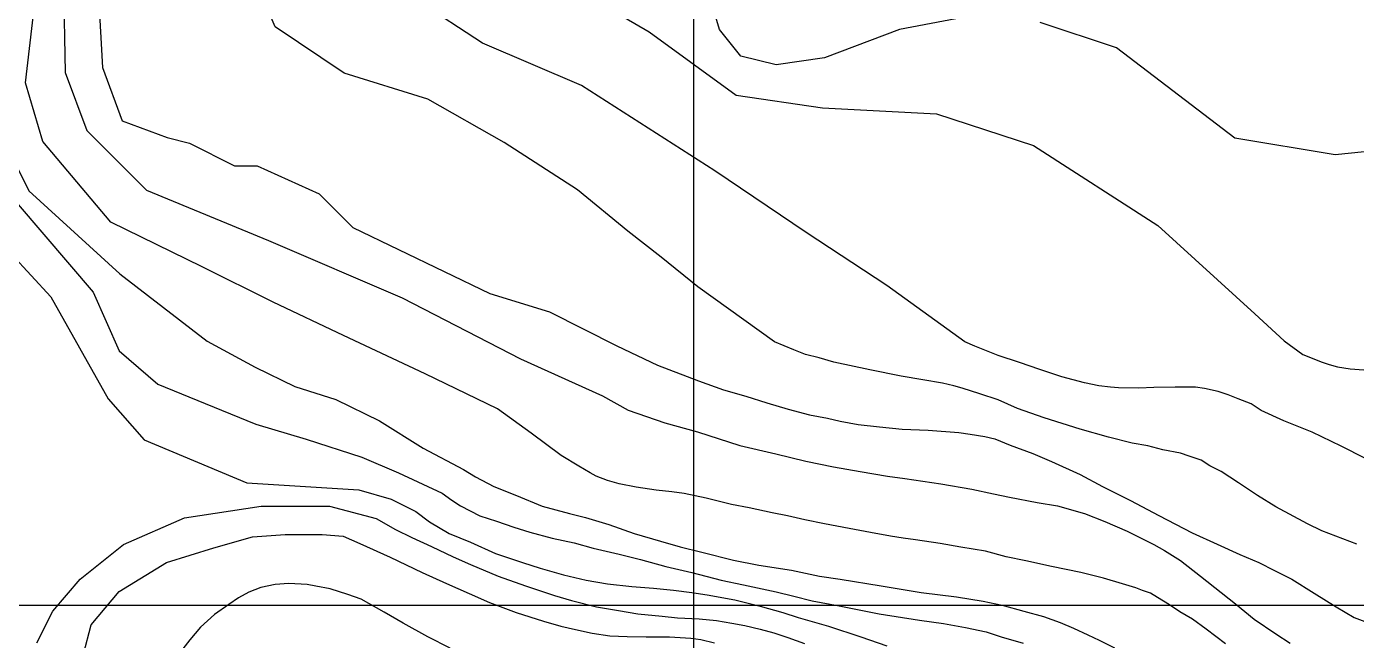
# Model space of a CAD drawing. Header units: millimetres. Extents: x 548366 to 1117317, y 7446967 to 14899125.
# Drawn here: x 555057 to 555662, y 7457399 to 7457678 of the extents above; entities that cross this region are included whole.
import ezdxf

# ---------------------------------------------------------------- set-up
doc = ezdxf.new("R2010")
doc.units = ezdxf.units.MM
doc.header["$MEASUREMENT"] = 0
for name, color, linetype in [('CURVA_INTERMEDIÁRIA', 32, 'Continuous'), ('CURVA_MESTRA', 36, 'Continuous'), ('MALHA_TM', 8, 'Continuous'), ('RADIAIS', 222, 'Continuous')]:
    doc.layers.add(name, color=color, linetype=linetype)

msp = doc.modelspace()

# ---------------------------------------------------------------- linework, layer by layer
at = {"layer": 'CURVA_INTERMEDIÁRIA'}
for points, elevation in [([(555661.68, 7457442.74), (555645.77, 7457448.79), (555639.32, 7457451.93), (555624.87, 7457459.77), (555616.58, 7457464.92), (555607.84, 7457470.63), (555600.07, 7457475.85), (555594.92, 7457478.42), (555590.88, 7457481), (555585.51, 7457482.79), (555581.58, 7457484.13), (555573.52, 7457485.7), (555566.68, 7457487.49), (555559.56, 7457488.64), (555548.8, 7457491.43), (555535.91, 7457495.02), (555519.55, 7457500.28), (555507.45, 7457504.42), (555498.6, 7457508.34), (555490.31, 7457511.14), (555482.28, 7457513.74), (555478.36, 7457514.86), (555473.21, 7457515.98), (555464.35, 7457517.55), (555454.49, 7457519.12), (555440.15, 7457522.03), (555423.9, 7457525.5), (555417.15, 7457527.53), (555410.99, 7457529.09), (555405.61, 7457531.11), (555396.79, 7457534.81), (555361.97, 7457559.81), (555345.31, 7457573.41), (555330.15, 7457585.19), (555307.21, 7457603.97), (555273.86, 7457625.47), (555239.22, 7457645.27), (555201.1, 7457657.02), (555169.79, 7457678.2), (555154.88, 7457713.22)], 390), ([(555488.08, 7457683.41), (555453.64, 7457676.99), (555419.53, 7457664.13), (555397.64, 7457660.92), (555381.55, 7457664.77), (555371.89, 7457676.99), (555362.88, 7457707.19)], 360), ([(556019.1, 7457701.09), (556019.1, 7457657.38), (555995.28, 7457644.21), (555931.15, 7457639.04), (555887.97, 7457629.32), (555843.44, 7457607.76), (555815.76, 7457605.19), (555774.37, 7457611.06), (555764.22, 7457613.43), (555729.14, 7457624.36), (555700.82, 7457624.36), (555677.01, 7457622.43), (555651.9, 7457619.86), (555606.2, 7457627.57), (555552.44, 7457668.63), (555517.68, 7457680.2)], 360), ([(555073.44, 7457697.25), (555074.13, 7457657.31), (555084.03, 7457630.95), (555111.19, 7457603.78), (555166.62, 7457580.96), (555227.48, 7457554.87), (555281.34, 7457527.08), (555318.69, 7457510.16), (555330.31, 7457503.73), (555346.92, 7457497.97), (555361.79, 7457493.84), (555381.13, 7457487.64), (555397.49, 7457483.87), (555411.1, 7457480.54), (555423.67, 7457477.99), (555435.84, 7457475.85), (555448.31, 7457473.62), (555456.11, 7457472.66), (555472.5, 7457470.2), (555486.66, 7457467.81), (555496.5, 7457465.65), (555503.82, 7457464.14), (555516.39, 7457461.68), (555525.62, 7457460.17), (555537.79, 7457456.67), (555547.05, 7457452.97), (555557.31, 7457448.68), (555569.37, 7457442.6), (555574.3, 7457439.9), (555581.54, 7457435.37), (555590.61, 7457428.21), (555606.55, 7457415.53), (555615.07, 7457408.62), (555624.85, 7457401.94), (555631.38, 7457397.65)], 410), ([(555306.18, 7457695.66), (555339.82, 7457675.9), (555379.44, 7457647.12), (555418.75, 7457641.37), (555470.53, 7457638.5), (555514.63, 7457624.14), (555571.2, 7457587.75), (555615.3, 7457547.53), (555628.61, 7457535.26), (555637.13, 7457529.02), (555645.96, 7457525.5), (555649.21, 7457524.49), (555652.91, 7457523.48), (555658.74, 7457522.58), (555664.9, 7457522.02)], 370), ([(555665.75, 7457481.65), (555654.6, 7457487.38), (555641.38, 7457493.65), (555628.6, 7457498.91), (555618.18, 7457503.61), (555613.63, 7457506.58), (555607.8, 7457508.93), (555603.21, 7457510.72), (555598.62, 7457512.18), (555592.45, 7457513.63), (555588.31, 7457514.19), (555579.12, 7457514.19), (555569.37, 7457513.97), (555562.54, 7457513.75), (555553.28, 7457513.86), (555549.7, 7457514.2), (555544.43, 7457514.76), (555537.93, 7457516.1), (555527.62, 7457518.9), (555517.54, 7457522.15), (555508.24, 7457525.39), (555498.6, 7457528.64), (555487.96, 7457532.9), (555483.37, 7457534.81), (555447.9, 7457560.51), (555411.21, 7457584.62), (555369.69, 7457612.59), (555309.13, 7457651.51), (555264.02, 7457670.66), (555234.7, 7457689.8)], 380), ([(555602.02, 7457397.38), (555593.18, 7457403.97), (555586.95, 7457408.56), (555581.22, 7457411.9), (555576.53, 7457415.16), (555571.04, 7457418.5), (555567.86, 7457420.4), (555564.28, 7457421.6), (555561.17, 7457422.79), (555555.22, 7457424.71), (555546.55, 7457427.33), (555536.12, 7457429.79), (555522.92, 7457432.58), (555511.22, 7457435.12), (555502.23, 7457437.03), (555492.8, 7457439.53), (555481.66, 7457441.36), (555472.27, 7457443.1), (555461.05, 7457444.69), (555455.4, 7457445.49), (555449.62, 7457446.38), (555440.47, 7457447.97), (555430.84, 7457449.79), (555419.62, 7457452.02), (555410.63, 7457453.85), (555402.83, 7457455.6), (555395.78, 7457456.98), (555385.28, 7457459.2), (555377.24, 7457460.79), (555365.7, 7457463.73), (555355.76, 7457465.8), (555350.21, 7457466.53), (555343.05, 7457467.33), (555333.98, 7457468.6), (555326.26, 7457470.19), (555320.93, 7457471.7), (555315.68, 7457473.69), (555312.97, 7457475.12), (555307.88, 7457478.3), (555299.84, 7457483.15), (555286.2, 7457493.29), (555270.82, 7457504.31), (555237.99, 7457520.25), (555200.74, 7457537.71), (555168.8, 7457552.9), (555136.58, 7457568.96), (555094.99, 7457589.24), (555064.04, 7457625.95), (555056.23, 7457652.72), (555060.1, 7457686.53)], 420), ([(555037.9, 7457643.2), (555057.7, 7457603.59), (555099.11, 7457565.78), (555138.72, 7457535.17), (555160.63, 7457523.31), (555178.68, 7457514.45), (555197.33, 7457508.64), (555217.19, 7457498.85), (555237.09, 7457486.35), (555255.35, 7457476.64), (555260.82, 7457473.33), (555269.24, 7457469.03), (555279.54, 7457464.82), (555291.1, 7457459.99), (555303.65, 7457456.76), (555310.81, 7457454.88), (555321.44, 7457451.74), (555333, 7457447.54), (555345, 7457444.13), (555353.96, 7457441.45), (555363.73, 7457439.03), (555378.13, 7457435.42), (555389.78, 7457433.18), (555404.56, 7457430.85), (555417.28, 7457428.17), (555426.69, 7457426.73), (555445.31, 7457423.75), (555463.5, 7457420.7), (555479.71, 7457418.74), (555491.72, 7457416.77), (555500.48, 7457415.03), (555510.34, 7457412.17), (555519.21, 7457409.75), (555526.73, 7457407.07), (555532.91, 7457404.56), (555539.37, 7457401.42), (555544.56, 7457399.01), (555551.55, 7457395.52)], 430), ([(555052.87, 7457597.34), (555086.98, 7457557.35), (555098.84, 7457530.68), (555116.42, 7457515.54), (555137.9, 7457506.76), (555160.88, 7457497.37), (555183.87, 7457490.51), (555209.12, 7457482.33), (555225.81, 7457475.17), (555245.74, 7457465.97), (555250.04, 7457462.75), (555254.08, 7457460.15), (555262.77, 7457455.67), (555270.38, 7457453.26), (555278.27, 7457450.48), (555285.61, 7457448.24), (555295.71, 7457445.45), (555305.74, 7457443.3), (555314.43, 7457440.97), (555326.26, 7457438.2), (555335.85, 7457435.69), (555347.41, 7457432.56), (555359.2, 7457429.86), (555372.55, 7457426.36), (555382.77, 7457424.22), (555397.55, 7457421.08), (555405.7, 7457419.11), (555414.01, 7457416.93), (555426.28, 7457414.69), (555444.47, 7457411.02), (555462.84, 7457408.16), (555473.66, 7457406.61), (555483.78, 7457404.73), (555493.1, 7457402.85), (555500, 7457400.61), (555509.94, 7457397.74)], 440), ([(555061.25, 7457397.87), (555068.57, 7457412.2), (555080.97, 7457426.83), (555100.7, 7457442.6), (555128.51, 7457454.7), (555163.34, 7457460.06), (555194.39, 7457460.06), (555215.7, 7457454.44), (555224.48, 7457449.42), (555231.83, 7457445.75), (555240.79, 7457441.64), (555250.64, 7457436.89), (555258.65, 7457433.43), (555271.11, 7457428.15), (555283.65, 7457423.76), (555296.82, 7457419.37), (555304.58, 7457417.1), (555315.87, 7457414.15), (555325.9, 7457412.54), (555334.68, 7457411.01), (555345.71, 7457409.94), (555352.69, 7457409.13), (555362.54, 7457408.68), (555370.51, 7457407.97), (555377.41, 7457406.71), (555383.41, 7457405.73), (555390.31, 7457404.12), (555396.58, 7457402.41), (555402.95, 7457400.18), (555410.56, 7457397.58)], 460), ([(555082.59, 7457392.7), (555085.98, 7457406.08), (555098.8, 7457421.14), (555120.29, 7457434.32), (555141.78, 7457441.1), (555159.49, 7457445.99), (555174.2, 7457447.12), (555191.16, 7457447.12), (555200.7, 7457446.3), (555208.17, 7457442.98), (555222.08, 7457436.76), (555236.6, 7457429.81), (555247.64, 7457424.77), (555257.91, 7457420.21), (555267.25, 7457416.16), (555279.39, 7457411.6), (555291.73, 7457407.76), (555299.68, 7457405.43), (555306.32, 7457403.88), (555313.89, 7457402.22), (555321.88, 7457401.08), (555329.77, 7457400.66), (555338.48, 7457400.56), (555344.5, 7457400.56), (555349.07, 7457400.56), (555358.8, 7457399.94), (555363.36, 7457399.32), (555369.59, 7457397.76)], 470), ([(555249.34, 7457395.38), (555239.14, 7457400.57), (555227.99, 7457406.7), (555219.3, 7457411.8), (555208.86, 7457417.69), (555202.81, 7457419.86), (555194.78, 7457422.41), (555188.17, 7457423.64), (555184.3, 7457424.39), (555175.89, 7457424.87), (555169.66, 7457424.3), (555163.19, 7457423.06), (555157.71, 7457420.89), (555152.99, 7457418.31)], 480), ([(555152.99, 7457418.31), (555148.64, 7457415.29), (555142.11, 7457410.7), (555135.71, 7457405.02), (555130.87, 7457399.22), (555127.73, 7457395.12)], 480)]:
    msp.add_lwpolyline(points, dxfattribs=dict(at, elevation=elevation))
at = {"layer": 'CURVA_MESTRA'}
for points, elevation in [([(555087.33, 7457727.51), (555091.13, 7457659.69), (555100.12, 7457635.41), (555120.59, 7457627.73), (555130.82, 7457625.18), (555151.29, 7457614.94), (555161.52, 7457614.94), (555189.67, 7457602.15), (555205.02, 7457586.8), (555267.4, 7457556.83), (555294.56, 7457548.43), (555325.1, 7457533.05), (555343.71, 7457524.19), (555362.29, 7457517), (555373.59, 7457513.03), (555383.77, 7457510.09), (555393.32, 7457506.99), (555403.03, 7457504.21), (555412.81, 7457501.66), (555420.92, 7457500.06), (555426.72, 7457498.71), (555434.84, 7457497.2), (555444.55, 7457496.08), (555454.89, 7457495.13), (555466.74, 7457494.57), (555480.73, 7457493.52), (555485.82, 7457492.73), (555492.59, 7457491.69), (555497.04, 7457490.66), (555504.12, 7457487.72), (555514.39, 7457483.98), (555522.82, 7457480.33), (555535.84, 7457474.39), (555546.1, 7457468.98), (555558.83, 7457462.62), (555571.72, 7457455.78), (555586.82, 7457447.95), (555598.19, 7457442.7), (555608.54, 7457438.01), (555617.13, 7457434.43), (555624.29, 7457430.77), (555632.12, 7457426.76), (555642.38, 7457420.4), (555652.4, 7457414.2), (555660.49, 7457409.33), (555667.73, 7457406.55)], 400), ([(555031.82, 7457594.09), (555067.61, 7457555.27), (555093.82, 7457508.9), (555110.19, 7457490.28), (555156.88, 7457470.71), (555207.79, 7457467.5), (555222.52, 7457463.23), (555233.73, 7457457.57), (555239.91, 7457452.91), (555248.87, 7457447.63), (555258.64, 7457443.69), (555270.02, 7457438.5), (555282.2, 7457434.38), (555290.23, 7457431.73), (555300.81, 7457428.77), (555311.2, 7457426.36), (555320.96, 7457424.74), (555331.99, 7457423.49), (555341.75, 7457422.77), (555350.96, 7457421.86), (555359.2, 7457420.79), (555366.28, 7457419.62), (555378.83, 7457417.39), (555390.29, 7457414.52), (555400.69, 7457411.57), (555407.65, 7457409.38), (555421.45, 7457405.45), (555436.05, 7457400.52), (555447.88, 7457396.49)], 450)]:
    msp.add_lwpolyline(points, dxfattribs=dict(at, elevation=elevation))
at = {"layer": 'MALHA_TM'}
for points in [[(555360, 7460415), (555360, 7450410)], [(549360, 7457415), (559365, 7457415)]]:
    msp.add_lwpolyline(points, dxfattribs=at)
at = {"layer": 'RADIAIS', "linetype": 'Continuous', "ltscale": 2.5}
for radius in [4998.2, 3998.56, 2998.91, 1999.28]:
    msp.add_circle((554363.71, 7455412.75), radius, dxfattribs=at)

doc.saveas('drawing.dxf')
